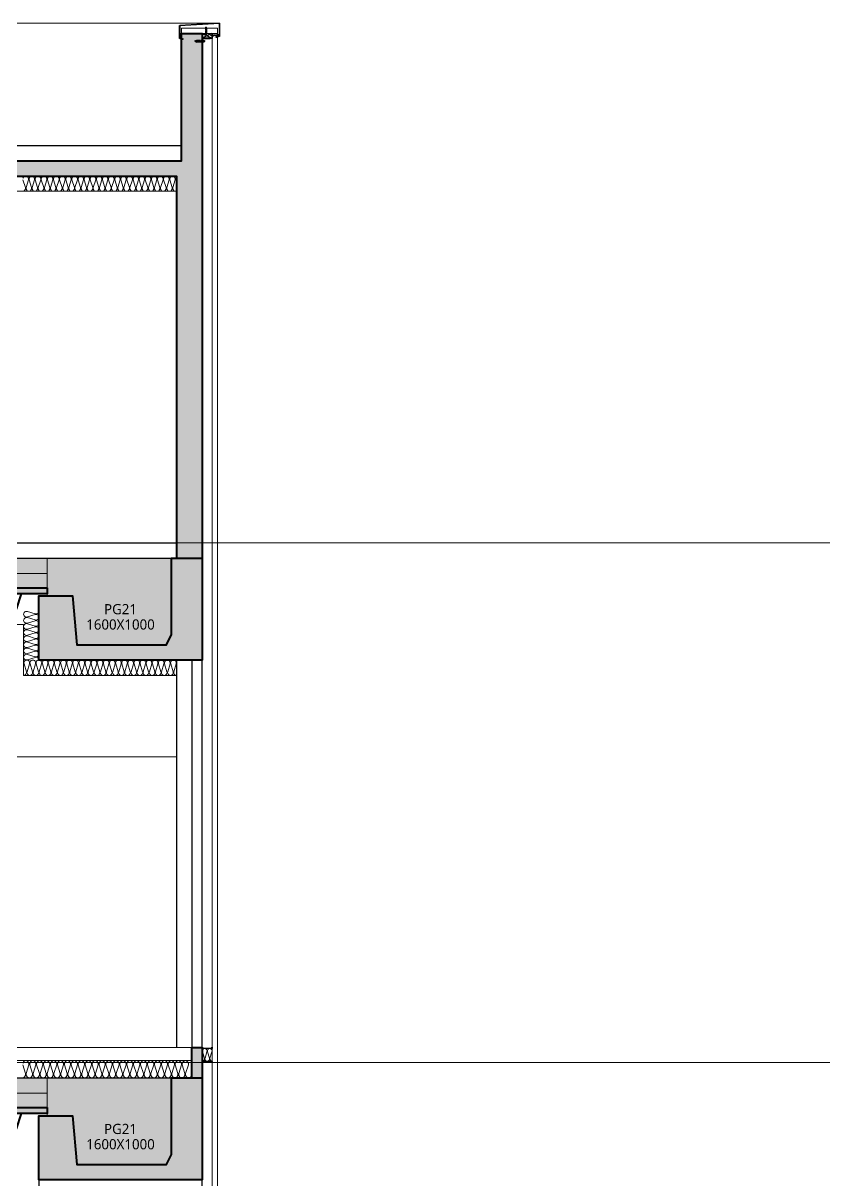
# Model space of a CAD drawing. Header units: millimetres. Extents: x 0 to 420000, y 0 to 297000.
# Drawn here: x 286758 to 294614, y 237500 to 248850 of the extents above; entities that cross this region are included whole.
import ezdxf
from ezdxf.enums import TextEntityAlignment as Align

# ---------------------------------------------------------------- set-up
doc = ezdxf.new("R2010")
doc.units = ezdxf.units.MM
for name, pattern in [('CEN', [62, 60, -1, 0, -1]), ('CENTER', [2, 1.25, -0.25, 0.25, -0.25]), ('HIDDEN', [0.375, 0.25, -0.125]), ('HIDDEN2', [4.7625, 3.175, -1.5875])]:
    doc.linetypes.add(name, pattern=pattern)
for name, color, linetype in [('2', 2, 'Continuous'), ('A-CONC-SOLD', 253, 'CEN'), ('A-ELEV-PATT', 252, 'Continuous'), ('A-XXXX-SOLD', 252, 'Continuous'), ('BOLT', 8, 'Continuous'), ('SCREW', 6, 'Continuous')]:
    doc.layers.add(name, color=color, linetype=linetype)
for name, color, linetype, lineweight in [('A-AXIS-LINE', 1, 'CEN', 15), ('A-CONC-LIN1', 2, 'Continuous', 40), ('A-CONC-LIN2', 7, 'Continuous', 25), ('A-ELEV-LIN2', 7, 'Continuous', 25), ('A-ELEV-LIN3', 8, 'Continuous', 18), ('A-WAXM-DRYW', 4, 'Continuous', 25), ('A-WAXM-PANL', 6, 'Continuous', 20), ('A-XXXX-FIN2', 6, 'Continuous', 20), ('A-XXXX-INSL2', 8, 'Continuous', 18), ('A-XXXX-STL', 3, 'Continuous', 25)]:
    doc.layers.add(name, color=color, linetype=linetype, lineweight=lineweight)
doc.layers.add('A-XXXX-NPLT', color=144, linetype='Continuous', lineweight=15, plot=False)
doc.styles.add('맑은고딕', font='')
doc.styles.get('맑은고딕').set_extended_font_data('Malgun Gothic')

# ---------------------------------------------------------------- blocks, each defined once
blk = doc.blocks.new('axis(220316)')
at = {"layer": 'A-AXIS-LINE', "ltscale": 1000}
for p, q in [((4631788.1, -355868.7), (4955413.1, -355868.7)), ((4631788.1, -360968.7), (4955413.1, -360968.7))]:
    blk.add_line(p, q, dxfattribs=at)
blk = doc.blocks.new('PG21')
at = {"layer": 'A-CONC-SOLD'}
h = blk.add_hatch(color=256, dxfattribs=at)
h.dxf.hatch_style = 1
h.paths.add_polyline_path([(4800501, -238069), (4802101, -238069), (4802101, -237069), (4801801, -237069), (4801801, -237819), (4801751, -237919), (4800871, -237919), (4800831, -237439), (4800501, -237439)])
h = blk.add_hatch(color=256, dxfattribs=at)
h.dxf.hatch_style = 1
h.paths.add_polyline_path([(4800581, -237069), (4800581, -237439), (4800831, -237439), (4800871, -237919), (4801751, -237919), (4801801, -237819), (4801801, -237069)])
at = {"layer": 'A-CONC-LIN1'}
blk.add_lwpolyline([(4802101, -237069), (4802101, -238069), (4800501, -238069), (4800501, -237439), (4800831, -237439), (4800871, -237919), (4801751, -237919), (4801801, -237819), (4801801, -237069), (4802101, -237069)], dxfattribs=at)
at = {"layer": 'A-CONC-LIN2'}
blk.add_line((4800581, -237069), (4801801, -237069), dxfattribs=at)
at = {"layer": 'A-XXXX-NPLT'}
blk.add_lwpolyline([(4800501, -237439), (4800501, -238069), (4802101, -238069), (4802101, -237069), (4800581, -237069), (4800581, -237439), (4800501, -237439)], dxfattribs=at)
at = {"layer": 'A-XXXX-NPLT', "style": '맑은고딕'}
for s, p in [('PG21', (4801301, -237569)), ('1600X1000', (4801301, -237719))]:
    blk.add_text(s, height=100, dxfattribs=at).set_placement(p, align=Align.MIDDLE)
blk = doc.blocks.new('층간방화')
at = {"layer": 'A-XXXX-SOLD', "ltscale": 0.5}
h = blk.add_hatch(dxfattribs=at)
h.set_pattern_fill('블럭단면', color=256)
h.set_pattern_definition([(45, (-3966029.7908, -207540.3616), (-0.70710678119, 0.70710678119), []), (135, (-3966029.7908, -207540.3616), (-0.70710678119, -0.70710678119), [])])
h.paths.add_polyline_path([(0, -12), (0, 1), (-3, 1), (-3, -9), (-97, -9), (-97, 1), (-100, 1), (-100, -12)])
h.paths.add_polyline_path([(0, -137), (0, -150), (-3, -150), (-3, -140), (-97, -140), (-97, -150), (-100, -150), (-100, -137)])
at = {"layer": 'A-ELEV-PATT', "color": 5}
for points in [[(0, -12), (0, 1), (-3, 1), (-3, -9), (-97, -9), (-97, 1), (-100, 1), (-100, -12)], [(0, -137), (0, -150), (-3, -150), (-3, -140), (-97, -140), (-97, -150), (-100, -150), (-100, -137)]]:
    blk.add_lwpolyline(points, close=True, dxfattribs=at)
at = {"layer": 'A-XXXX-INSL2'}
blk.add_lwpolyline([(-100, -136, 0.509267), (-78, -106), (-97, -42, -1.37259), (-53, -42), (-72, -106, 1.37259), (-29, -106), (-48, -42, -1.37259), (-4, -42), (-23, -106, 0.509267), (-1, -136)], format="xyb", dxfattribs=at)
at = {"layer": 'A-XXXX-STL', "linetype": 'HIDDEN', "ltscale": 0.1}
blk.add_lwpolyline([(47, 0), (47, 1), (-1, 1), (-1, -136), (-100, -136), (-100, -137), (0, -137), (0, 0)], close=True, dxfattribs=at)
blk = doc.blocks.new('PS61(횡)')
at = {"layer": 'A-CONC-SOLD'}
h = blk.add_hatch(color=256, dxfattribs=at)
h.dxf.hatch_style = 1
h.paths.add_polyline_path([(1020, 0), (1020, -290), (1700, -290), (1937, -150), (9063, -150), (9300, -290), (9980, -290), (9980, 0)])
h = blk.add_hatch(color=256, dxfattribs=at)
h.dxf.hatch_style = 1
h.paths.add_polyline_path([(9980, -290), (9980, -350), (9280, -350), (9030, -200), (1970, -200), (1720, -350), (1020, -350), (1020, -290), (1700, -290), (1937, -150), (9063, -150), (9300, -290)])
at = {"layer": 'A-CONC-LIN1', "color": 2}
for p, q in [((1320, -500), (1270, -350)), ((9680, -500), (9730, -350)), ((1320, -500), (9680, -500))]:
    blk.add_line(p, q, dxfattribs=at)
blk.add_lwpolyline([(9980, -290), (9980, -350), (9280, -350), (9030, -200), (1970, -200), (1720, -350), (1020, -350), (1020, -290), (1700, -290), (1937, -150), (9063, -150), (9300, -290)], close=True, dxfattribs=at)
at = {"layer": 'A-CONC-LIN2'}
blk.add_line((1020, 0), (9980, 0), dxfattribs=at)
at = {"layer": 'A-XXXX-NPLT'}
for p, q in [((1937, -150), (1020, -150)), ((9063, -150), (9980, -150))]:
    blk.add_line(p, q, dxfattribs=at)
at = {"layer": 'A-XXXX-NPLT', "style": '맑은고딕'}
blk.add_text('PS61', height=100, dxfattribs=at).set_placement((5500, -75), align=Align.MIDDLE)
blk = doc.blocks.new('횡9층')
at = {"layer": 'A-CONC-SOLD'}
h = blk.add_hatch(color=256, dxfattribs=at)
h.dxf.hatch_style = 1
h.paths.add_polyline_path([(4890001, -237069), (4890101, -237069), (4890101, -236769), (4890001, -236769)])
at = {"layer": 'A-CONC-LIN1'}
blk.add_lwpolyline([(4890001, -237069), (4890001, -236769), (4890101, -236769), (4890101, -237069)], dxfattribs=at)
at = {"layer": 'A-ELEV-LIN2'}
for p, q in [((4888501, -238069), (4890101, -238069)), ((4888501, -238069), (4888501, -238369)), ((4890101, -247069), (4890101, -238069))]:
    blk.add_line(p, q, dxfattribs=at)
at = {"layer": 'A-WAXM-PANL'}
for p, q in [((4890201, -247069), (4890201, -236769)), ((4890251, -247069), (4890251, -236769))]:
    blk.add_line(p, q, dxfattribs=at)
at = {"layer": 'A-XXXX-FIN2'}
blk.add_lwpolyline([(4890001, -236769), (4845251, -236769)], dxfattribs=at)
at = {"layer": 'A-XXXX-INSL2'}
for points in [[(4890001, -236899), (4845251, -236899)], [(4888339, -237069), (4888357, -237062), (4888369, -237045), (4888369, -237026), (4888342, -236941)], [(4888342, -236923), (4888354, -236906), (4888373, -236899), (4888391, -236906), (4888403, -236923), (4888403, -236941), (4888376, -237026), (4888376, -237045), (4888388, -237062), (4888407, -237069), (4888425, -237062), (4888437, -237045), (4888437, -237026), (4888410, -236941), (4888410, -236923), (4888422, -236906), (4888441, -236899), (4888459, -236906), (4888471, -236923), (4888471, -236941), (4888444, -237026), (4888444, -237045), (4888456, -237062), (4888475, -237069), (4888493, -237062), (4888505, -237045), (4888505, -237026), (4888478, -236941), (4888478, -236923), (4888490, -236906), (4888509, -236899), (4888527, -236906), (4888539, -236923), (4888539, -236941), (4888512, -237026), (4888512, -237045), (4888524, -237062), (4888543, -237069), (4888561, -237062), (4888573, -237045), (4888573, -237026), (4888546, -236941), (4888546, -236923), (4888558, -236906), (4888577, -236899), (4888595, -236906), (4888607, -236923), (4888607, -236941), (4888580, -237026), (4888580, -237045), (4888592, -237062), (4888611, -237069), (4888629, -237062), (4888641, -237045), (4888641, -237026), (4888614, -236941), (4888614, -236923), (4888626, -236906), (4888645, -236899), (4888663, -236906), (4888675, -236923), (4888675, -236941), (4888648, -237026), (4888648, -237045), (4888660, -237062), (4888679, -237069), (4888697, -237062), (4888709, -237045), (4888709, -237026), (4888682, -236941), (4888682, -236923), (4888694, -236906), (4888713, -236899), (4888731, -236906), (4888743, -236923), (4888743, -236941), (4888716, -237026), (4888716, -237045), (4888728, -237062), (4888747, -237069), (4888765, -237062), (4888777, -237045), (4888777, -237026), (4888750, -236941), (4888750, -236923), (4888762, -236906), (4888781, -236899), (4888799, -236906), (4888811, -236923), (4888811, -236941), (4888784, -237026), (4888784, -237045), (4888796, -237062), (4888815, -237069), (4888833, -237062), (4888845, -237045), (4888845, -237026), (4888818, -236941), (4888818, -236923), (4888830, -236906), (4888849, -236899), (4888867, -236906), (4888879, -236923), (4888879, -236941), (4888852, -237026), (4888852, -237045), (4888864, -237062), (4888883, -237069), (4888901, -237062), (4888913, -237045), (4888913, -237026), (4888886, -236941), (4888886, -236923), (4888898, -236906), (4888917, -236899), (4888935, -236906), (4888947, -236923), (4888947, -236941), (4888920, -237026), (4888920, -237045), (4888932, -237062), (4888951, -237069), (4888969, -237062), (4888981, -237045), (4888981, -237026), (4888954, -236941), (4888954, -236923), (4888966, -236906), (4888985, -236899), (4889003, -236906), (4889015, -236923), (4889015, -236941), (4888988, -237026), (4888988, -237045), (4889000, -237062), (4889019, -237069), (4889037, -237062), (4889049, -237045), (4889049, -237026), (4889022, -236941), (4889022, -236923), (4889034, -236906), (4889053, -236899), (4889071, -236906), (4889083, -236923), (4889083, -236941), (4889056, -237026), (4889056, -237045), (4889068, -237062), (4889087, -237069), (4889105, -237062), (4889117, -237045), (4889117, -237026), (4889090, -236941), (4889090, -236923), (4889102, -236906), (4889121, -236899), (4889139, -236906), (4889151, -236923), (4889151, -236941), (4889124, -237026), (4889124, -237045), (4889136, -237062), (4889155, -237069), (4889173, -237062), (4889185, -237045), (4889185, -237026), (4889158, -236941), (4889158, -236923), (4889170, -236906), (4889189, -236899), (4889207, -236906), (4889219, -236923), (4889219, -236941), (4889192, -237026), (4889192, -237045), (4889204, -237062), (4889223, -237069), (4889241, -237062), (4889253, -237045), (4889253, -237026), (4889226, -236941), (4889226, -236923), (4889238, -236906), (4889257, -236899), (4889275, -236906), (4889287, -236923), (4889287, -236941), (4889260, -237026), (4889260, -237045), (4889272, -237062), (4889291, -237069), (4889309, -237062), (4889321, -237045), (4889321, -237026), (4889294, -236941), (4889294, -236923), (4889306, -236906), (4889325, -236899), (4889343, -236906), (4889355, -236923), (4889355, -236941), (4889328, -237026), (4889328, -237045), (4889340, -237062), (4889359, -237069), (4889377, -237062), (4889389, -237045), (4889389, -237026), (4889362, -236941), (4889362, -236923), (4889374, -236906), (4889393, -236899), (4889411, -236906), (4889423, -236923), (4889423, -236941), (4889396, -237026), (4889396, -237045), (4889408, -237062), (4889427, -237069), (4889445, -237062), (4889457, -237045), (4889457, -237026), (4889430, -236941), (4889430, -236923), (4889442, -236906), (4889461, -236899), (4889479, -236906), (4889491, -236923), (4889491, -236941), (4889464, -237026), (4889464, -237045), (4889476, -237062), (4889495, -237069), (4889513, -237062), (4889525, -237045), (4889525, -237026), (4889498, -236941), (4889498, -236923), (4889510, -236906), (4889529, -236899), (4889547, -236906), (4889559, -236923), (4889559, -236941), (4889532, -237026), (4889532, -237045), (4889544, -237062), (4889563, -237069), (4889581, -237062), (4889593, -237045), (4889593, -237026), (4889566, -236941), (4889566, -236923), (4889578, -236906), (4889597, -236899), (4889615, -236906), (4889627, -236923), (4889627, -236941), (4889600, -237026), (4889600, -237045), (4889612, -237062), (4889631, -237069), (4889649, -237062), (4889661, -237045), (4889661, -237026), (4889634, -236941), (4889634, -236923), (4889646, -236906), (4889665, -236899), (4889683, -236906), (4889695, -236923), (4889695, -236941), (4889668, -237026), (4889668, -237045), (4889680, -237062), (4889699, -237069), (4889717, -237062), (4889729, -237045), (4889729, -237026), (4889702, -236941), (4889702, -236923), (4889714, -236906), (4889733, -236899), (4889751, -236906), (4889763, -236923), (4889763, -236941), (4889736, -237026), (4889736, -237045), (4889748, -237062), (4889767, -237069), (4889785, -237062), (4889797, -237045), (4889797, -237026), (4889770, -236941), (4889770, -236923), (4889782, -236906), (4889801, -236899), (4889819, -236906), (4889831, -236923), (4889831, -236941), (4889804, -237026), (4889804, -237045), (4889816, -237062), (4889835, -237069), (4889853, -237062), (4889865, -237045), (4889865, -237026), (4889838, -236941), (4889838, -236923), (4889850, -236906), (4889869, -236899), (4889887, -236906), (4889899, -236923), (4889899, -236941), (4889872, -237026), (4889872, -237045), (4889884, -237062), (4889903, -237069), (4889921, -237062), (4889933, -237045), (4889933, -237026), (4889906, -236941), (4889906, -236923), (4889918, -236906), (4889937, -236899), (4889955, -236906), (4889967, -236923), (4889967, -236941), (4889940, -237026), (4889940, -237045), (4889952, -237062), (4889971, -237069), (4889989, -237062), (4890001, -237046)]]:
    blk.add_lwpolyline(points, dxfattribs=at)
blk.add_blockref('PS61(횡)', (4878601, -237069))
at = {"layer": 'A-CONC-LIN1'}
blk.add_blockref('PG21', (88000, 0), dxfattribs=at)
at = {"layer": 'A-XXXX-INSL2', "ltscale": 0.5, "xscale": -1}
blk.add_blockref('층간방화', (4890101, -236769), dxfattribs=at)
blk = doc.blocks.new('SCREW65')
at = {"layer": '2', "color": 13, "linetype": 'HIDDEN'}
for p, q in [((35, 44.2), (35, 50)), ((35, 50), (43, 50)), ((35, 38), (43, 40)), ((35, 38), (43, 40)), ((35, 36), (43, 38)), ((35, 36), (43, 38)), ((35, 36), (43, 38)), ((35, 34), (43, 36)), ((35, 32), (43, 34)), ((35, 30), (43, 32)), ((35, 28), (43, 30)), ((35, 26), (43, 28)), ((35, 24), (43, 26)), ((35, 22), (43, 24)), ((35, 20), (43, 22)), ((35, 18), (43, 20)), ((35, 16), (43, 18)), ((35, 14), (43, 16)), ((35, 12), (43, 14)), ((35, 12), (43, 14)), ((35, 10), (43, 12)), ((35, 8), (43, 10)), ((35, 6), (43, 8)), ((35, 4), (43, 6)), ((35, 2), (43, 4)), ((35, 0), (43, 2)), ((35, -2), (43, 0)), ((36.5, 44.2), (36.5, 50)), ((41.5, 50), (41.5, 44.2)), ((43, 50), (43, 44.2)), ((35, -4), (43, -2)), ((35, -6), (43, -4)), ((35, -8), (43, -6)), ((35, -10), (43, -8)), ((35, -12), (43, -10)), ((35, -14), (43, -12))]:
    blk.add_line(p, q, dxfattribs=at)
for points in [[(48, 43), (48, 42), (30, 42), (30, 43)], [(34, 44.2), (34, 43), (44, 43), (44, 44.2)]]:
    blk.add_lwpolyline(points, close=True, dxfattribs=at)
at = {"layer": '2', "color": 13}
blk.add_lwpolyline([(46.5, 42), (46.5, 40), (31.5, 40), (31.5, 42)], dxfattribs=at)
at = {"layer": '2', "color": 13, "linetype": 'HIDDEN'}
for points in [[(36, 42), (36, -18), (39, -23), (42, -18), (42, 42)], [(39, -23), (40, -17), (42, -15), (40, -14), (36, -16)]]:
    blk.add_lwpolyline(points, dxfattribs=at)
blk = doc.blocks.new('An')
at = {"layer": 'BOLT'}
for p, q in [((7, 15), (-7, 15)), ((7, 7), (-7, 7)), ((-5, 17), (5, 17)), ((-3, 19), (-3, 15)), ((3, 19), (3, 15)), ((7, 15), (7, 15))]:
    blk.add_line(p, q, dxfattribs=at)
at = {"layer": 'BOLT', "linetype": 'CENTER'}
blk.add_line((0, 28), (0, -78), dxfattribs=at)
at = {"layer": 'BOLT'}
for points in [[(-13, 4), (0, 2), (0, 4), (-12, 5)], [(12, 0), (12, 2), (-12, 2), (-12, 0)], [(12, 3), (0, 5), (0, 6), (13, 5)]]:
    blk.add_lwpolyline(points, close=True, dxfattribs=at)
at = {"layer": 'BOLT', "linetype": 'HIDDEN'}
blk.add_lwpolyline([(13, 5), (-12, 5), (-13, 4), (12, 3)], close=True, dxfattribs=at)
at = {"layer": 'BOLT', "linetype": 'HIDDEN2'}
blk.add_lwpolyline([(7, 0), (7, -51, 0.126377), (8, -57), (11, -63), (4, -63, -0.360473), (2, -61), (1, -55, 0.412222), (0, -54), (0, -54, 0.360473), (-1, -55), (-2, -61, -0.360473), (-4, -63), (-11, -63), (-8, -57, 0.126377), (-7, -51), (-7, 0)], format="xyb", dxfattribs=at)
at = {"layer": 'BOLT', "linetype": 'CENTER'}
blk.add_lwpolyline([(-9, 14), (-9, 8, 0.57735), (-5, 8, 0.238157), (5, 8, 0.57735), (9, 8), (9, 14, 0.57735), (5, 14, 0.238157), (-5, 14, 0.57735)], format="xyb", close=True, dxfattribs=at)
at = {"layer": 'BOLT', "linetype": 'HIDDEN'}
blk.add_lwpolyline([(-5, 14), (-5, 0), (-5, -52, -0.095415), (-6, -56), (-9, -63, 0.530598), (-6, -67), (0, -67), (6, -67, 0.530598), (9, -63), (6, -56, -0.095415), (5, -52), (5, 0), (5, 14)], format="xyb", dxfattribs=at)
at = {"layer": 'BOLT'}
blk.add_lwpolyline([(-5, 14), (-5, 17), (-3, 19), (3, 19), (5, 17), (5, 14)], dxfattribs=at)
blk = doc.blocks.new('SCREW')
at = {"layer": 'SCREW'}
for p, q in [((2652, -793), (2653, -793)), ((2653, -793), (2652, -793)), ((2654, -793), (2652, -793)), ((2656, -794), (2652, -794)), ((2652, -794), (2653, -794)), ((2653, -795), (2652, -794)), ((2653, -790), (2654, -789)), ((2653, -790), (2654, -790)), ((2653, -793), (2653, -790)), ((2653, -794), (2653, -793)), ((2653, -793), (2654, -793)), ((2653, -793), (2654, -793)), ((2653, -794), (2656, -794)), ((2656, -794), (2653, -795)), ((2654, -789), (2654, -793)), ((2654, -793), (2655, -793)), ((2654, -793), (2654, -793)), ((2656, -794), (2656, -791)), ((2656, -794), (2656, -794)), ((2656, -794), (2656, -795)), ((2656, -794), (2656, -794)), ((2650, -805), (2658, -805)), ((2658, -805), (2650, -805)), ((2650, -805), (2650, -805)), ((2656, -795), (2652, -796)), ((2652, -796), (2653, -795)), ((2656, -796), (2652, -797)), ((2652, -797), (2653, -796)), ((2653, -796), (2652, -796)), ((2653, -797), (2652, -797)), ((2656, -798), (2652, -798)), ((2652, -798), (2653, -798)), ((2653, -798), (2652, -798)), ((2656, -799), (2652, -800)), ((2652, -800), (2653, -799)), ((2656, -800), (2652, -801)), ((2652, -801), (2653, -800)), ((2653, -800), (2652, -800)), ((2656, -801), (2652, -802)), ((2653, -801), (2652, -801)), ((2653, -802), (2652, -802)), ((2652, -802), (2653, -802)), ((2656, -803), (2652, -803)), ((2653, -804), (2652, -803)), ((2652, -803), (2653, -803)), ((2656, -804), (2652, -805)), ((2652, -805), (2653, -804)), ((2653, -795), (2656, -795)), ((2653, -795), (2653, -795)), ((2656, -796), (2653, -796)), ((2653, -796), (2656, -796)), ((2653, -796), (2653, -796)), ((2656, -797), (2653, -797)), ((2653, -798), (2656, -797)), ((2653, -798), (2653, -797)), ((2656, -798), (2653, -798)), ((2653, -799), (2653, -798)), ((2656, -799), (2653, -800)), ((2653, -799), (2656, -799)), ((2653, -800), (2656, -800)), ((2653, -800), (2653, -800)), ((2656, -801), (2653, -801)), ((2653, -802), (2656, -801)), ((2653, -802), (2653, -801)), ((2656, -802), (2653, -802)), ((2653, -803), (2656, -802)), ((2653, -803), (2653, -802)), ((2656, -803), (2653, -804)), ((2653, -804), (2656, -804)), ((2653, -804), (2653, -804)), ((2654, -807), (2654, -806)), ((2654, -806), (2654, -806)), ((2655, -806), (2654, -806)), ((2655, -807), (2655, -806)), ((2656, -795), (2656, -795)), ((2656, -795), (2656, -796)), ((2656, -796), (2656, -797)), ((2656, -796), (2656, -796)), ((2656, -796), (2656, -796)), ((2656, -797), (2656, -797)), ((2656, -797), (2656, -798)), ((2656, -797), (2656, -797)), ((2656, -798), (2656, -798)), ((2656, -798), (2656, -799)), ((2656, -798), (2656, -799)), ((2656, -799), (2656, -800)), ((2656, -799), (2656, -800)), ((2656, -799), (2656, -799)), ((2656, -799), (2656, -799)), ((2656, -800), (2656, -800)), ((2656, -800), (2656, -801)), ((2656, -801), (2656, -801)), ((2656, -801), (2656, -802)), ((2656, -801), (2656, -801)), ((2656, -801), (2656, -801)), ((2656, -802), (2656, -802)), ((2656, -802), (2656, -803)), ((2656, -802), (2656, -802)), ((2656, -803), (2656, -803)), ((2656, -803), (2656, -804)), ((2656, -803), (2656, -804)), ((2656, -804), (2656, -804)), ((2656, -804), (2656, -805)), ((2656, -804), (2656, -804)), ((2658, -805), (2658, -805))]:
    blk.add_line(p, q, dxfattribs=at)
for centre, radius, start, end in [((2654, -790), 1.65, 57.5313, 85.5597), ((2653, -791), 2.84, 358.1657, 42.9584), ((2652, -791), 3.22, 327.4176, 0.6916), ((2654, -802), 4.99, 221.1042, 318.8958)]:
    blk.add_arc(centre, radius, start, end, dxfattribs=at)
blk = doc.blocks.new('PIs4')
at = {"layer": 'SCREW'}
blk.add_blockref('SCREW', (-2654, 805), dxfattribs=at)
blk = doc.blocks.new('PS62(횡)')
at = {"layer": 'A-CONC-SOLD'}
h = blk.add_hatch(color=256, dxfattribs=at)
h.dxf.hatch_style = 1
h.paths.add_polyline_path([(1020, 0), (1020, -290), (1700, -290), (1937, -150), (9063, -150), (9300, -290), (9980, -290), (9980, 0)])
h = blk.add_hatch(color=256, dxfattribs=at)
h.dxf.hatch_style = 1
h.paths.add_polyline_path([(9980, -290), (9980, -350), (9280, -350), (9030, -200), (1970, -200), (1720, -350), (1020, -350), (1020, -290), (1700, -290), (1937, -150), (9063, -150), (9300, -290)])
at = {"layer": 'A-CONC-LIN1', "color": 2}
for p, q in [((1320, -500), (1270, -350)), ((9680, -500), (9730, -350)), ((1320, -500), (9680, -500))]:
    blk.add_line(p, q, dxfattribs=at)
blk.add_lwpolyline([(9980, -290), (9980, -350), (9280, -350), (9030, -200), (1970, -200), (1720, -350), (1020, -350), (1020, -290), (1700, -290), (1937, -150), (9063, -150), (9300, -290)], close=True, dxfattribs=at)
at = {"layer": 'A-CONC-LIN2'}
blk.add_line((1020, 0), (9980, 0), dxfattribs=at)
at = {"layer": 'A-XXXX-NPLT'}
for p, q in [((1937, -150), (1020, -150)), ((9063, -150), (9980, -150))]:
    blk.add_line(p, q, dxfattribs=at)
at = {"layer": 'A-XXXX-NPLT', "style": '맑은고딕'}
blk.add_text('PS62', height=100, dxfattribs=at).set_placement((5500, -75), align=Align.MIDDLE)
blk = doc.blocks.new('지원시설(210727)')
at = {"layer": 'A-CONC-SOLD'}
h = blk.add_hatch(color=256, dxfattribs=at)
h.dxf.hatch_style = 1
h.paths.add_polyline_path([(4869901, -216468), (4869901, -216538), (4869916, -216538), (4869901, -216547), (4869901, -217719), (4859501, -217719), (4859501, -216537), (4859486, -216528), (4859501, -216528), (4859501, -216469), (4859301, -216469), (4859301, -221619), (4859551, -221619), (4859551, -217869), (4869851, -217869), (4869851, -221619), (4870101, -221619), (4870101, -216468)])
at = {"color": 1}
for p, q in [((4870198, -216471), (4870103, -216516)), ((4870103, -216471), (4870198, -216516))]:
    blk.add_line(p, q, dxfattribs=at)
at = {"color": 5}
blk.add_lwpolyline([(4870251, -216509), (4870251, -216498), (4870271, -216498), (4870271, -216369), (4869882, -216393), (4869882, -216518), (4869899, -216518), (4869899, -216539, 0.414214), (4869899, -216539), (4869900, -216539, 0.447244), (4869900, -216539), (4869899, -216532), (4869900, -216532), (4869900, -216539, -0.447244), (4869900, -216540), (4869899, -216540, -0.414214), (4869899, -216539), (4869899, -216519), (4869881, -216519), (4869881, -216393), (4870271, -216369), (4870271, -216499), (4870251, -216499), (4870251, -216509, -0.414214), (4870250, -216510), (4870250, -216510, -0.447244), (4870249, -216509), (4870250, -216502), (4870250, -216502), (4870250, -216509, 0.447244), (4870250, -216509), (4870250, -216509, 0.414214), (4870251, -216509)], format="xyb", dxfattribs=at)
at = {"layer": 'A-CONC-LIN1'}
for points in [[(4859501, -217719), (4869901, -217719), (4869901, -216548), (4869901, -216539), (4869901, -216539), (4869901, -216539), (4869901, -216539), (4869901, -216539), (4869901, -216539), (4869901, -216469), (4870101, -216469), (4870101, -221619)], [(4859551, -221619), (4859551, -217869), (4869851, -217869), (4869851, -221619)]]:
    blk.add_lwpolyline(points, dxfattribs=at)
at = {"layer": 'A-CONC-LIN2'}
blk.add_line((4859501, -217569), (4869901, -217569), dxfattribs=at)
blk.add_lwpolyline([(4859551, -221469), (4869851, -221469)], dxfattribs=at)
at = {"layer": 'A-ELEV-LIN2'}
for p in [(4868501, -222619), (4870101, -226418)]:
    blk.add_line(p, (4870101, -222619), dxfattribs=at)
at = {"layer": 'A-ELEV-LIN3'}
blk.add_line((4870271, -216369), (4859130, -216369), dxfattribs=at)
at = {"layer": 'A-WAXM-DRYW'}
for p, q in [((4869851, -222619), (4869851, -226419)), ((4870001, -222619), (4870001, -226419))]:
    blk.add_line(p, q, dxfattribs=at)
at = {"layer": 'A-WAXM-PANL'}
for p, q in [((4870201, -226419), (4870201, -216469)), ((4870251, -226419), (4870251, -216469))]:
    blk.add_line(p, q, dxfattribs=at)
blk.add_lwpolyline([(4870251, -216419), (4869901, -216419), (4869901, -216469), (4870251, -216469)], close=True, dxfattribs=at)
at = {"layer": 'A-XXXX-FIN2'}
blk.add_line((4862851, -223569), (4869851, -223569), dxfattribs=at)
at = {"layer": 'A-XXXX-INSL2'}
for points in [[(4868341, -218019), (4868357, -218013), (4868368, -217998), (4868368, -217981), (4868344, -217906)], [(4868344, -217890), (4868354, -217875), (4868371, -217869), (4868387, -217875), (4868398, -217890), (4868398, -217906), (4868374, -217981), (4868374, -217998), (4868384, -218013), (4868401, -218019), (4868417, -218013), (4868428, -217998), (4868428, -217981), (4868404, -217906), (4868404, -217890), (4868414, -217875), (4868431, -217869), (4868447, -217875), (4868458, -217890), (4868458, -217906), (4868434, -217981), (4868434, -217998), (4868444, -218013), (4868461, -218019), (4868477, -218013), (4868488, -217998), (4868488, -217981), (4868464, -217906), (4868464, -217890), (4868474, -217875), (4868491, -217869), (4868507, -217875), (4868518, -217890), (4868518, -217906), (4868494, -217981), (4868494, -217998), (4868504, -218013), (4868521, -218019), (4868537, -218013), (4868548, -217998), (4868548, -217981), (4868524, -217906), (4868524, -217890), (4868534, -217875), (4868551, -217869), (4868567, -217875), (4868578, -217890), (4868578, -217906), (4868554, -217981), (4868554, -217998), (4868564, -218013), (4868581, -218019), (4868597, -218013), (4868608, -217998), (4868608, -217981), (4868584, -217906), (4868584, -217890), (4868594, -217875), (4868611, -217869), (4868627, -217875), (4868638, -217890), (4868638, -217906), (4868614, -217981), (4868614, -217998), (4868624, -218013), (4868641, -218019), (4868657, -218013), (4868668, -217998), (4868668, -217981), (4868644, -217906), (4868644, -217890), (4868654, -217875), (4868671, -217869), (4868687, -217875), (4868698, -217890), (4868698, -217906), (4868674, -217981), (4868674, -217998), (4868684, -218013), (4868701, -218019), (4868717, -218013), (4868728, -217998), (4868728, -217981), (4868704, -217906), (4868704, -217890), (4868714, -217875), (4868731, -217869), (4868747, -217875), (4868758, -217890), (4868758, -217906), (4868734, -217981), (4868734, -217998), (4868744, -218013), (4868761, -218019), (4868777, -218013), (4868788, -217998), (4868788, -217981), (4868764, -217906), (4868764, -217890), (4868774, -217875), (4868791, -217869), (4868807, -217875), (4868818, -217890), (4868818, -217906), (4868794, -217981), (4868794, -217998), (4868804, -218013), (4868821, -218019), (4868837, -218013), (4868848, -217998), (4868848, -217981), (4868824, -217906), (4868824, -217890), (4868834, -217875), (4868851, -217869), (4868867, -217875), (4868878, -217890), (4868878, -217906), (4868854, -217981), (4868854, -217998), (4868864, -218013), (4868881, -218019), (4868897, -218013), (4868908, -217998), (4868908, -217981), (4868884, -217906), (4868884, -217890), (4868894, -217875), (4868911, -217869), (4868927, -217875), (4868938, -217890), (4868938, -217906), (4868914, -217981), (4868914, -217998), (4868924, -218013), (4868941, -218019), (4868957, -218013), (4868968, -217998), (4868968, -217981), (4868944, -217906), (4868944, -217890), (4868954, -217875), (4868971, -217869), (4868987, -217875), (4868998, -217890), (4868998, -217906), (4868974, -217981), (4868974, -217998), (4868984, -218013), (4869001, -218019), (4869017, -218013), (4869028, -217998), (4869028, -217981), (4869004, -217906), (4869004, -217890), (4869014, -217875), (4869031, -217869), (4869047, -217875), (4869058, -217890), (4869058, -217906), (4869034, -217981), (4869034, -217998), (4869044, -218013), (4869061, -218019), (4869077, -218013), (4869088, -217998), (4869088, -217981), (4869064, -217906), (4869064, -217890), (4869074, -217875), (4869091, -217869), (4869107, -217875), (4869118, -217890), (4869118, -217906), (4869094, -217981), (4869094, -217998), (4869104, -218013), (4869121, -218019), (4869137, -218013), (4869148, -217998), (4869148, -217981), (4869124, -217906), (4869124, -217890), (4869134, -217875), (4869151, -217869), (4869167, -217875), (4869178, -217890), (4869178, -217906), (4869154, -217981), (4869154, -217998), (4869164, -218013), (4869181, -218019), (4869197, -218013), (4869208, -217998), (4869208, -217981), (4869184, -217906), (4869184, -217890), (4869194, -217875), (4869211, -217869), (4869227, -217875), (4869238, -217890), (4869238, -217906), (4869214, -217981), (4869214, -217998), (4869224, -218013), (4869241, -218019), (4869257, -218013), (4869268, -217998), (4869268, -217981), (4869244, -217906), (4869244, -217890), (4869254, -217875), (4869271, -217869), (4869287, -217875), (4869298, -217890), (4869298, -217906), (4869274, -217981), (4869274, -217998), (4869284, -218013), (4869301, -218019), (4869317, -218013), (4869328, -217998), (4869328, -217981), (4869304, -217906), (4869304, -217890), (4869314, -217875), (4869331, -217869), (4869347, -217875), (4869358, -217890), (4869358, -217906), (4869334, -217981), (4869334, -217998), (4869344, -218013), (4869361, -218019), (4869377, -218013), (4869388, -217998), (4869388, -217981), (4869364, -217906), (4869364, -217890), (4869374, -217875), (4869391, -217869), (4869407, -217875), (4869418, -217890), (4869418, -217906), (4869394, -217981), (4869394, -217998), (4869404, -218013), (4869421, -218019), (4869437, -218013), (4869448, -217998), (4869448, -217981), (4869424, -217906), (4869424, -217890), (4869434, -217875), (4869451, -217869), (4869467, -217875), (4869478, -217890), (4869478, -217906), (4869454, -217981), (4869454, -217998), (4869464, -218013), (4869481, -218019), (4869497, -218013), (4869508, -217998), (4869508, -217981), (4869484, -217906), (4869484, -217890), (4869494, -217875), (4869511, -217869), (4869527, -217875), (4869538, -217890), (4869538, -217906), (4869514, -217981), (4869514, -217998), (4869524, -218013), (4869541, -218019), (4869557, -218013), (4869568, -217998), (4869568, -217981), (4869544, -217906), (4869544, -217890), (4869554, -217875), (4869571, -217869), (4869587, -217875), (4869598, -217890), (4869598, -217906), (4869574, -217981), (4869574, -217998), (4869584, -218013), (4869601, -218019), (4869617, -218013), (4869628, -217998), (4869628, -217981), (4869604, -217906), (4869604, -217890), (4869614, -217875), (4869631, -217869), (4869647, -217875), (4869658, -217890), (4869658, -217906), (4869634, -217981), (4869634, -217998), (4869644, -218013), (4869661, -218019), (4869677, -218013), (4869688, -217998), (4869688, -217981), (4869664, -217906), (4869664, -217890), (4869674, -217875), (4869691, -217869), (4869707, -217875), (4869718, -217890), (4869718, -217906), (4869694, -217981), (4869694, -217998), (4869704, -218013), (4869721, -218019), (4869737, -218013), (4869748, -217998), (4869748, -217981), (4869724, -217906), (4869724, -217890), (4869734, -217875), (4869751, -217869), (4869767, -217875), (4869778, -217890), (4869778, -217906), (4869754, -217981), (4869754, -217998), (4869764, -218013), (4869781, -218019), (4869797, -218013), (4869808, -217998), (4869808, -217981), (4869784, -217906), (4869784, -217890), (4869794, -217875), (4869811, -217869), (4869827, -217875), (4869838, -217890), (4869838, -217906), (4869814, -217981), (4869814, -217998), (4869824, -218013), (4869841, -218019)], [(4859551, -218019), (4869851, -218019)]]:
    blk.add_lwpolyline(points, dxfattribs=at)
at = {"layer": 'A-XXXX-STL'}
for points in [[(4870201, -216519), (4870101, -216519), (4870101, -216469), (4870201, -216469)], [(4870101, -216579), (4870101, -216519), (4870181, -216519), (4870181, -216523), (4870105, -216523), (4870105, -216579)], [(4870198, -216516), (4870103, -216516), (4870103, -216471), (4870198, -216471)]]:
    blk.add_lwpolyline(points, close=True, dxfattribs=at)
at = {"xscale": -1}
blk.add_blockref('SCREW65', (4870181, -216459), dxfattribs=at)
at = {"rotation": 270}
blk.add_blockref('PIs4', (4869899, -216524), dxfattribs=at)
for name, p, xscale, rotation in [('An', (4870105, -216546), -1, 270), ('SCREW65', (4870211, -216527), -1, 270), ('PIs4', (4870251, -216504), -1.000000000000009, 90)]:
    blk.add_blockref(name, p, dxfattribs=dict(xscale=xscale, rotation=rotation))
blk.add_blockref('PS62(횡)', (4858601, -221619))
at = {"layer": 'A-CONC-LIN1'}
blk.add_blockref('PG21', (68000, 15450), dxfattribs=at)

msp = doc.modelspace()

# ---------------------------------------------------------------- linework, layer by layer
at = {"layer": 'A-XXXX-INSL2'}
for points in [[(286912.5, 242600, 0.509267), (286876.1, 242626.5), (286798.9, 242603.5, -1.37259), (286798.9, 242656.5), (286876.1, 242633.5, 1.37259), (286876.1, 242686.5), (286798.9, 242663.5, -1.37259), (286798.9, 242716.5), (286876.1, 242693.5, 1.37259), (286876.1, 242746.5), (286798.9, 242723.5, -1.37259), (286798.9, 242776.5), (286876.1, 242753.5, 1.37259), (286876.1, 242806.5), (286798.9, 242783.5, -1.37259), (286798.9, 242836.5), (286876.1, 242813.5, 1.37259), (286876.1, 242866.5), (286798.9, 242843.5, -1.37259), (286798.9, 242896.5), (286876.1, 242873.5, 1.37259), (286876.1, 242926.5), (286798.9, 242903.5, -1.37259), (286798.9, 242956.5), (286876.1, 242933.5, 1.37259), (286876.1, 242986.5), (286798.9, 242963.5, -1.37259), (286798.9, 243016.5), (286876.1, 242993.5, 1.37259), (286876.1, 243046.5), (286798.9, 243023.5, -1.37259), (286798.9, 243076.5), (286876.1, 243053.5, 0.509267), (286912.5, 243080)], [(286762.5, 242450, 0.509267), (286789, 242486.4), (286766, 242563.6, -1.37259), (286819, 242563.6), (286796, 242486.4, 1.37259), (286849, 242486.4), (286826, 242563.6, -1.37259), (286879, 242563.6), (286856, 242486.4, 1.37259), (286909, 242486.4), (286886, 242563.6, -1.37259), (286939, 242563.6), (286916, 242486.4, 1.37259), (286969, 242486.4), (286946, 242563.6, -1.37259), (286999, 242563.6), (286976, 242486.4, 1.37259), (287029, 242486.4), (287006, 242563.6, -1.37259), (287059, 242563.6), (287036, 242486.4, 1.37259), (287089, 242486.4), (287066, 242563.6, -1.37259), (287119, 242563.6), (287096, 242486.4, 1.37259), (287149, 242486.4), (287126, 242563.6, -1.37259), (287179, 242563.6), (287156, 242486.4, 1.37259), (287209, 242486.4), (287186, 242563.6, -1.37259), (287239, 242563.6), (287216, 242486.4, 1.37259), (287269, 242486.4), (287246, 242563.6, -1.37259), (287299, 242563.6), (287276, 242486.4, 1.37259), (287329, 242486.4), (287306, 242563.6, -1.37259), (287359, 242563.6), (287336, 242486.4, 1.37259), (287389, 242486.4), (287366, 242563.6, -1.37259), (287419, 242563.6), (287396, 242486.4, 1.37259), (287449, 242486.4), (287426, 242563.6, -1.37259), (287479, 242563.6), (287456, 242486.4, 1.37259), (287509, 242486.4), (287486, 242563.6, -1.37259), (287539, 242563.6), (287516, 242486.4, 1.37259), (287569, 242486.4), (287546, 242563.6, -1.37259), (287599, 242563.6), (287576, 242486.4, 1.37259), (287629, 242486.4), (287606, 242563.6, -1.37259), (287659, 242563.6), (287636, 242486.4, 1.37259), (287689, 242486.4), (287666, 242563.6, -1.37259), (287719, 242563.6), (287696, 242486.4, 1.37259), (287749, 242486.4), (287726, 242563.6, -1.37259), (287779, 242563.6), (287756, 242486.4, 1.37259), (287809, 242486.4), (287786, 242563.6, -1.37259), (287839, 242563.6), (287816, 242486.4, 1.37259), (287869, 242486.4), (287846, 242563.6, -1.37259), (287899, 242563.6), (287876, 242486.4, 1.37259), (287929, 242486.4), (287906, 242563.6, -1.37259), (287959, 242563.6), (287936, 242486.4, 1.37259), (287989, 242486.4), (287966, 242563.6, -1.37259), (288019, 242563.6), (287996, 242486.4, 1.37259), (288049, 242486.4), (288026, 242563.6, -1.37259), (288079, 242563.6), (288056, 242486.4, 1.37259), (288109, 242486.4), (288086, 242563.6, -1.37259), (288139, 242563.6), (288116, 242486.4, 1.37259), (288169, 242486.4), (288146, 242563.6, -1.37259), (288199, 242563.6), (288176, 242486.4, 1.37259), (288229, 242486.4), (288206, 242563.6, -1.37259), (288259, 242563.6), (288236, 242486.4, 0.5086991), (288262.5, 242450, 0.5086991)]]:
    msp.add_lwpolyline(points, format="xyb", dxfattribs=at)
msp.add_lwpolyline([(288262.5, 242450), (286762.5, 242450), (286762.5, 242950), (278262.5, 242950), (278262.5, 242450), (275762.5, 242450), (275762.5, 242950), (267262.5, 242950), (267262.5, 242450), (264762.5, 242450), (264762.5, 242950), (256262.5, 242950), (256262.5, 242450), (253762.5, 242450), (253762.5, 242950), (245312.5, 242950), (245312.5, 242450), (243762.5, 242450)], dxfattribs=at)

# ---------------------------------------------------------------- block references
msp.add_blockref('지원시설(210727)', (-4581588.1, 465218.7))
at = {"layer": 'A-AXIS-LINE'}
msp.add_blockref('axis(220316)', (-4581588.1, 599618.7), dxfattribs=at)
at = {"layer": 'A-CONC-LIN1'}
msp.add_blockref('횡9층', (-4601588.1, 475568.7), dxfattribs=at)

doc.saveas('drawing.dxf')
